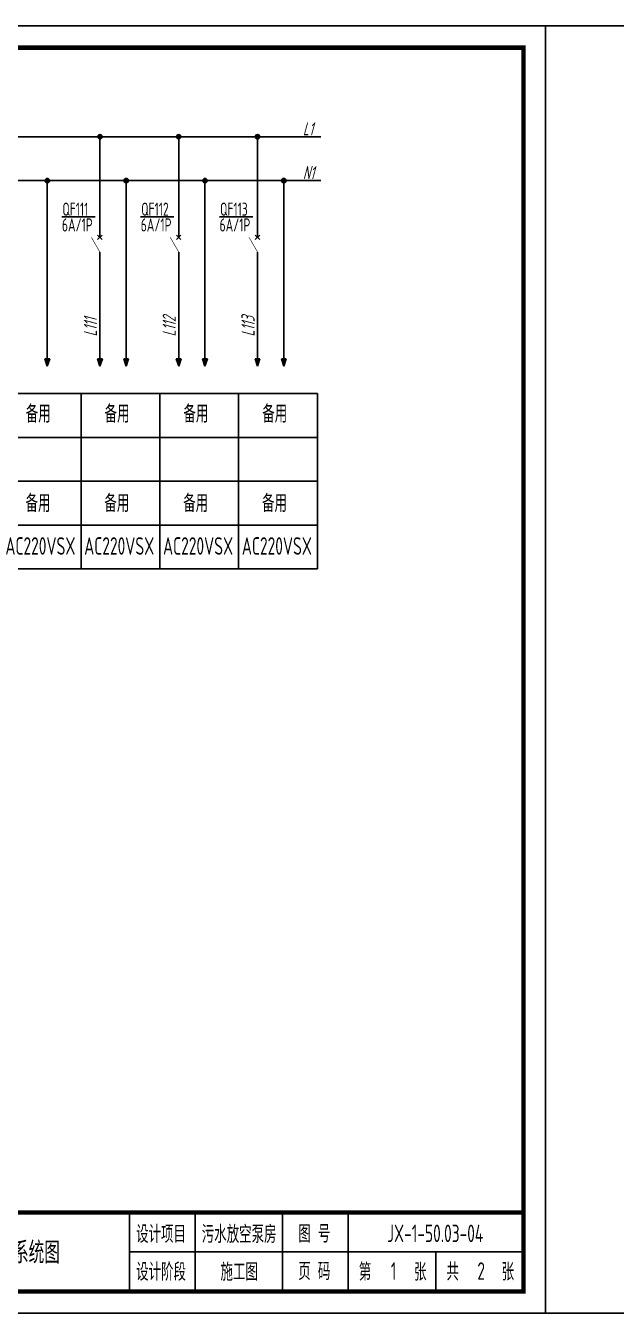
# Model space of a CAD drawing. Header units: millimetres. Extents: x 30557 to 235556, y -116603 to -73383.
# Drawn here: x 137718 to 139066, y -76323 to -73383 of the extents above; entities that cross this region are included whole.
import ezdxf
from ezdxf.enums import TextEntityAlignment as Align

# ---------------------------------------------------------------- set-up
doc = ezdxf.new("R2010")
doc.units = ezdxf.units.MM
for name, color, linetype in [('1', 3, 'Continuous'), ('ABDE_DENG', 4, 'Continuous'), ('HZ', 7, 'Continuous')]:
    doc.layers.add(name, color=color, linetype=linetype)
doc.layers.add('_Drawing', color=7, linetype='Continuous', lineweight=25)
doc.styles.add('supcon', font='sceie.shx', dxfattribs={"width": 0.75, "height": 40, "bigfont": 'sceic.shx'})
doc.styles.add('SYS', font='romans.shx', dxfattribs={"width": 0.7})

# ---------------------------------------------------------------- blocks, each defined once
blk = doc.blocks.new('supcon图框')
at = {"linetype": 'Continuous'}
for p, q in [((6145.7, 4361.7), (1987.7, 4361.7)), ((1987.7, 4361.7), (1987.7, 1421.7)), ((6145.7, 1421.7), (6145.7, 4361.7)), ((1987.7, 1421.7), (6145.7, 1421.7))]:
    blk.add_line(p, q, dxfattribs=at)
for p, q in [((5195.7, 1651.7), (5195.7, 1471.7)), ((5345.7, 1651.7), (5345.7, 1471.7)), ((5545.7, 1651.7), (5545.7, 1471.7)), ((5695.7, 1651.7), (5695.7, 1471.7)), ((5195.7, 1561.7), (6095.7, 1561.7)), ((5895.7, 1561.7), (5895.7, 1471.7))]:
    blk.add_line(p, q)
at = {"linetype": 'Continuous', "const_width": 10}
blk.add_lwpolyline([(2195.7, 4311.7), (6095.7, 4311.7), (6095.7, 1471.7), (2195.7, 1471.7)], close=True, dxfattribs=at)
blk.add_lwpolyline([(2195.7, 1651.7), (6095.7, 1651.7)], dxfattribs=at)
at = {"style": 'supcon', "width": 0.75}
for s, p in [('设计项目', (5268, 1604.2)), ('图 号', (5618, 1604.2)), ('设计阶段', (5268, 1518.1)), ('施工图', (5446.5, 1518.1)), ('页 码', (5618, 1518.1)), ('第      张', (5797, 1518.1)), ('共      张', (5997, 1518.1))]:
    blk.add_text(s, height=40, dxfattribs=at).set_placement(p, align=Align.MIDDLE)
blk = doc.blocks.new('S_301')
at = {"color": 0, "const_width": 0.3}
blk.add_lwpolyline([(0, -7.5), (-4.3, -0.06)], dxfattribs=at)
at = {"color": 0}
for points in [[(0, 0), (0, 5.72)], [(0, -7.5), (0, -10)]]:
    blk.add_lwpolyline(points, dxfattribs=at)
at = {"layer": 'HZ', "color": 7, "linetype": 'Continuous', "style": 'SYS', "width": 0.7, "flags": 1}
for tag in ['XYVALUE', 'VALUE']:
    blk.add_attdef(tag, text='', height=0.02, dxfattribs=at).set_placement((-0.55, 8.72), align=Align.MIDDLE)
blk = doc.blocks.new('1P断路器')
at = {"layer": '1', "color": 4}
for p, q in [((10913.1, 36538.9), (10903.8, 36530.3)), ((10913.1, 36530.3), (10903.8, 36538.9))]:
    blk.add_line(p, q, dxfattribs=at)
at = {"layer": 'ABDE_DENG', "linetype": 'Continuous', "xscale": 4, "yscale": 4, "zscale": 4}
blk.add_blockref('S_301', (10908.5, 36534.6), dxfattribs=at)

msp = doc.modelspace()

# ---------------------------------------------------------------- hatches: boundary and pattern name
h = msp.add_hatch(color=256)
h.dxf.hatch_style = 1
h.paths.add_polyline_path([(137892.3, -73636.5, 1), (137882.3, -73636.5, 1)])
h = msp.add_hatch(color=256)
h.dxf.hatch_style = 1
h.paths.add_polyline_path([(138072.3, -73636.5, 1), (138062.3, -73636.5, 1)])
h = msp.add_hatch(color=256)
h.dxf.hatch_style = 1
h.paths.add_polyline_path([(138252.3, -73636.5, 1), (138242.3, -73636.5, 1)])
h = msp.add_hatch(color=256)
h.dxf.hatch_style = 1
h.paths.add_polyline_path([(137772.3, -73736.5, 1), (137762.3, -73736.5, 1)])
h = msp.add_hatch(color=256)
h.dxf.hatch_style = 1
h.paths.add_polyline_path([(137952.3, -73736.5, 1), (137942.3, -73736.5, 1)])
h = msp.add_hatch(color=256)
h.dxf.hatch_style = 1
h.paths.add_polyline_path([(138132.3, -73736.5, 1), (138122.3, -73736.5, 1)])
h = msp.add_hatch(color=256)
h.dxf.hatch_style = 1
h.paths.add_polyline_path([(138312.3, -73736.5, 1), (138302.3, -73736.5, 1)])
at = {"layer": '1'}
for color, points in [(150, [(137772.9, -74143.5), (137767.3, -74143.5), (137761.7, -74143.5), (137767.3, -74160.4)]), (1, [(137887.3, -74143.5), (137881.6, -74143.5), (137887.3, -74160.3), (137892.9, -74143.5)]), (150, [(137952.9, -74143.5), (137947.3, -74143.5), (137941.7, -74143.5), (137947.3, -74160.4)]), (1, [(138067.3, -74143.5), (138061.6, -74143.5), (138067.3, -74160.3), (138072.9, -74143.5)]), (150, [(138132.9, -74143.5), (138127.3, -74143.5), (138121.7, -74143.5), (138127.3, -74160.4)]), (1, [(138247.3, -74143.5), (138241.6, -74143.5), (138247.3, -74160.3), (138252.9, -74143.5)]), (150, [(138312.9, -74143.5), (138307.3, -74143.5), (138301.7, -74143.5), (138307.3, -74160.4)])]:
    msp.add_hatch(color=color, dxfattribs=at).paths.add_polyline_path(points)

# ---------------------------------------------------------------- linework, layer by layer
at = {"color": 1}
msp.add_line((135417.7, -73636.5), (138391.6, -73636.5), dxfattribs=at)
at = {"color": 150}
msp.add_line((135417.7, -73736.5), (138391.6, -73736.5), dxfattribs=at)
at = {"linetype": 'Continuous'}
for p, q in [((137800.1, -73819.2), (137876.3, -73819.2)), ((137980.1, -73819.2), (138056.3, -73819.2)), ((138160.1, -73819.2), (138236.3, -73819.2)), ((137844.2, -74223), (137844.2, -74623)), ((138024.2, -74223), (138024.2, -74623)), ((138204.2, -74223), (138204.2, -74623)), ((138384.2, -74223), (138384.2, -74623))]:
    msp.add_line(p, q, dxfattribs=at)
at = {"lineweight": -3}
for p, q in [((135674.2, -74223), (138384.2, -74223)), ((137844.2, -74223), (137844.2, -74623)), ((138024.2, -74223), (138024.2, -74623)), ((138204.2, -74223), (138204.2, -74623)), ((138204.2, -74223), (138204.2, -74623)), ((138384.2, -74223), (138384.2, -74623)), ((135674.2, -74323), (138384.2, -74323)), ((135674.2, -74423), (138384.2, -74423)), ((135674.2, -74523), (138384.2, -74523)), ((135674.2, -74623), (138384.2, -74623))]:
    msp.add_line(p, q, dxfattribs=at)
for centre in [(137887.3, -73636.5), (138067.3, -73636.5), (138247.3, -73636.5), (137767.3, -73736.5), (137947.3, -73736.5), (138127.3, -73736.5), (138307.3, -73736.5)]:
    msp.add_circle(centre, 5)
at = {"layer": '1', "color": 1, "linetype": 'Continuous'}
for p, q in [((137887.3, -73636.5), (137887.3, -73840.1)), ((138067.3, -73636.5), (138067.3, -73840.1)), ((138247.3, -73636.5), (138247.3, -73840.1)), ((137887.3, -73910.9), (137887.3, -74143.5)), ((138067.3, -73910.9), (138067.3, -74143.5)), ((138247.3, -73910.9), (138247.3, -74143.5)), ((137881.6, -74143.5), (137887.3, -74160.3)), ((137887.3, -74143.5), (137881.6, -74143.5)), ((137887.3, -74143.5), (137892.9, -74143.5)), ((137892.9, -74143.5), (137887.3, -74160.3)), ((138061.6, -74143.5), (138067.3, -74160.3)), ((138067.3, -74143.5), (138061.6, -74143.5)), ((138067.3, -74143.5), (138072.9, -74143.5)), ((138072.9, -74143.5), (138067.3, -74160.3)), ((138241.6, -74143.5), (138247.3, -74160.3)), ((138247.3, -74143.5), (138241.6, -74143.5)), ((138247.3, -74143.5), (138252.9, -74143.5)), ((138252.9, -74143.5), (138247.3, -74160.3))]:
    msp.add_line(p, q, dxfattribs=at)
at = {"layer": '1', "color": 150}
for p, q in [((137767.3, -73736.5), (137767.3, -74143.6)), ((137947.3, -73736.5), (137947.3, -74143.6)), ((138127.3, -73736.5), (138127.3, -74143.6)), ((138307.3, -73736.5), (138307.3, -74143.6)), ((137767.3, -74143.4), (137761.7, -74143.4)), ((137761.7, -74143.4), (137767.3, -74160.3)), ((137761.7, -74143.5), (137767.3, -74160.4)), ((137772.9, -74143.4), (137767.3, -74160.3)), ((137767.3, -74143.4), (137772.9, -74143.4)), ((137772.9, -74143.5), (137767.3, -74160.4)), ((137947.3, -74143.4), (137941.7, -74143.4)), ((137941.7, -74143.4), (137947.3, -74160.3)), ((137941.7, -74143.5), (137947.3, -74160.4)), ((137952.9, -74143.4), (137947.3, -74160.3)), ((137947.3, -74143.4), (137952.9, -74143.4)), ((137952.9, -74143.5), (137947.3, -74160.4)), ((138127.3, -74143.4), (138121.7, -74143.4)), ((138121.7, -74143.4), (138127.3, -74160.3)), ((138121.7, -74143.5), (138127.3, -74160.4)), ((138132.9, -74143.4), (138127.3, -74160.3)), ((138127.3, -74143.4), (138132.9, -74143.4)), ((138132.9, -74143.5), (138127.3, -74160.4)), ((138307.3, -74143.4), (138301.7, -74143.4)), ((138301.7, -74143.4), (138307.3, -74160.3)), ((138301.7, -74143.5), (138307.3, -74160.4)), ((138312.9, -74143.4), (138307.3, -74160.3)), ((138307.3, -74143.4), (138312.9, -74143.4)), ((138312.9, -74143.5), (138307.3, -74160.4))]:
    msp.add_line(p, q, dxfattribs=at)

# ---------------------------------------------------------------- block references
for p in [(132758.9, -77744.7), (136916.9, -77744.7)]:
    msp.add_blockref('supcon图框', p)
at = {"lineweight": -3, "xscale": 1.125, "yscale": 1.125, "zscale": 1.125}
for p in [(125615.2, -114967.3), (125795.2, -114967.3), (125975.2, -114967.3)]:
    msp.add_blockref('1P断路器', p, dxfattribs=at)

# ---------------------------------------------------------------- texts
at = {"color": 3, "style": 'supcon', "width": 0.75}
for s, p in [('污水放空泵房', (138205.3, -76140.5)), ('1', (138557.9, -76226.6))]:
    msp.add_text(s, height=40, dxfattribs=at).set_placement(p, align=Align.MIDDLE)
at = {"layer": '1', "color": 0, "style": 'supcon', "oblique": 15, "width": 0.75}
for s, p in [('L1', (138350.8, -73633.4)), ('N1', (138350.8, -73733.4))]:
    msp.add_text(s, height=30, dxfattribs=at).set_placement(p)
at = {"layer": '1', "color": 0, "style": 'supcon', "width": 0.75}
for s, p in [('QF111', (137801.7, -73816.8)), ('QF112', (137981.7, -73816.8)), ('QF113', (138161.7, -73816.8)), ('6A/1P', (137800.6, -73852.8)), ('6A/1P', (137980.6, -73852.8)), ('6A/1P', (138160.6, -73852.8))]:
    msp.add_text(s, height=30, dxfattribs=at).set_placement(p)
at = {"layer": '1', "color": 0, "style": 'supcon', "oblique": 15, "width": 0.75}
for s, p in [('L111', (137880.7, -74092.4)), ('L112', (138060.7, -74092.4)), ('L113', (138240.7, -74092.4))]:
    msp.add_text(s, height=30, rotation=90.2156, dxfattribs=at).set_placement(p)
at = {"layer": '1', "color": 1, "style": 'supcon', "width": 0.75}
for s, p in [('备用', (137718, -74289.3)), ('备用', (137898, -74289.3)), ('备用', (138078, -74289.3)), ('备用', (138258, -74289.3)), ('备用', (137717.5, -74493.5)), ('备用', (137897.5, -74493.5)), ('备用', (138077.5, -74493.5)), ('备用', (138257.5, -74493.5)), ('AC220VSX', (137671.5, -74590.9)), ('AC220VSX', (137851.5, -74590.9)), ('AC220VSX', (138031.5, -74590.9)), ('AC220VSX', (138211.5, -74590.9))]:
    msp.add_text(s, height=40, dxfattribs=at).set_placement(p)
at = {"layer": '_Drawing', "color": 3, "style": 'supcon', "width": 0.75}
for s, height, p in [('JX-1-50.03-04', 40, (138653.1, -76140.5)), ('PLC柜供电系统图', 50, (137652.9, -76181.9)), ('2', 40, (138757.9, -76226.6))]:
    msp.add_text(s, height=height, dxfattribs=at).set_placement(p, align=Align.MIDDLE)

doc.saveas('drawing.dxf')
